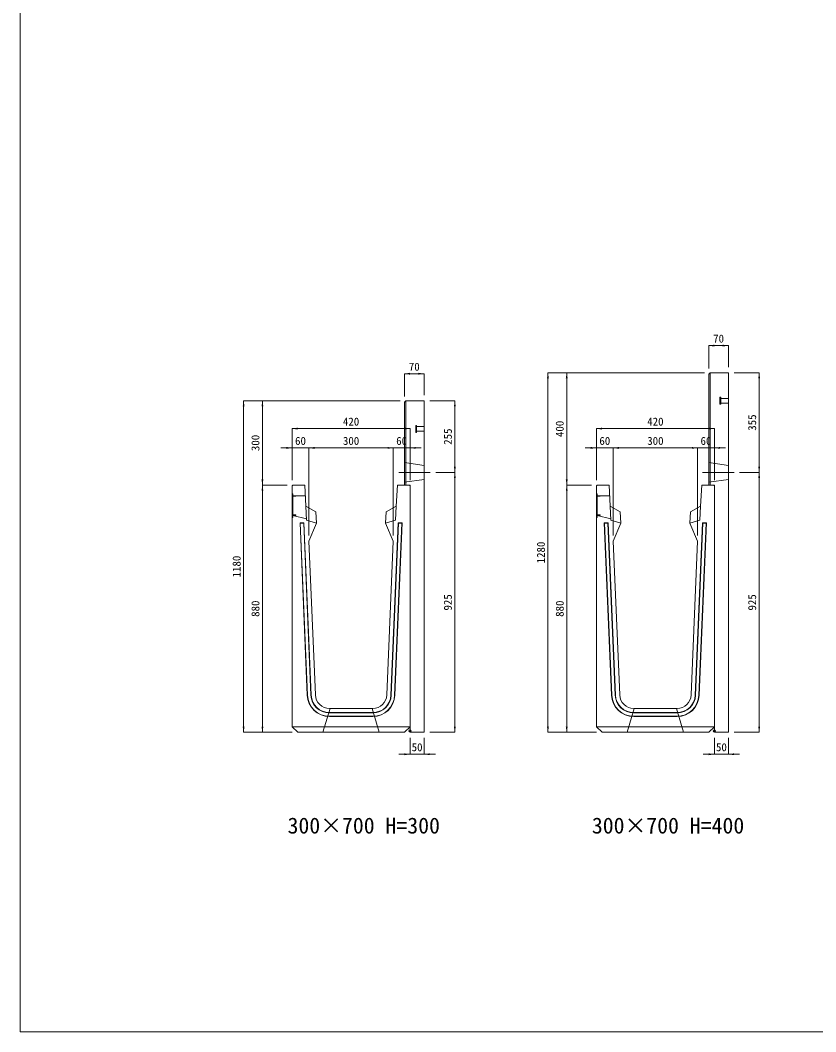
# Model space of a CAD drawing. Units: millimetres at full size; some dimension numbers follow another scale. Extents: x -7442 to 51876, y 9625 to 40052.
# Drawn here: x 5995 to 8827, y 22762 to 26363 of the extents above; entities that cross this region are included whole.
import ezdxf
from ezdxf.enums import TextEntityAlignment as Align

# ---------------------------------------------------------------- set-up
doc = ezdxf.new("R2010")
doc.units = ezdxf.units.MM
doc.header["$LTSCALE"] = 16
doc.header["$PDMODE"] = 32
doc.header["$PDSIZE"] = 8
for name, pattern in [('DASHED', [7.5, 6, -1.5]), ('USER1', [13.5, 7.5, -6]), ('USER2', [285.75, 190.5, -31.75, 31.75, -31.75])]:
    doc.linetypes.add(name, pattern=pattern)
doc.layers.add('0_2', color=7, linetype='Continuous')
for name, color, linetype, lineweight in [('HOLE', 7, 'DASHED', 9), ('KIJUN', 5, 'Continuous', 9), ('WWAY', 5, 'Continuous', 9), ('寸法線', 7, 'Continuous', 9), ('本体', 2, 'Continuous', 13), ('補助線', 8, 'Continuous', 9), ('ｲﾝｻｰﾄ', 3, 'USER1', 9)]:
    doc.layers.add(name, color=color, linetype=linetype, lineweight=lineweight)
doc.styles.add('ＭＳ ゴシック', font='')
doc.styles.get('ＭＳ ゴシック').set_extended_font_data('MS Gothic')

# ---------------------------------------------------------------- blocks, each defined once
blk = doc.blocks.new('filled_arrow')
at = {"color": 0, "linetype": 'Continuous', "lineweight": -2}
blk.add_solid([(7.5, 1.25), (0, 0), (7.5, -1.25)], dxfattribs=at)

msp = doc.modelspace()

# ---------------------------------------------------------------- linework, layer by layer
at = {"layer": 'HOLE'}
for points in [[(7097.77, 23912.89), (7247.77, 23912.89), (7272.77, 23827.89), (7072.77, 23827.89)], [(8181.06, 23912.89), (8331.06, 23912.89), (8356.06, 23827.89), (8156.06, 23827.89)]]:
    msp.add_lwpolyline(points, close=True, dxfattribs=at)
at = {"layer": 'KIJUN'}
for p, q in [((6992.02, 24572.89), (6990.97, 24573.89)), ((7004.03, 24572.89), (7004.98, 24573.89)), ((7004.98, 24573.89), (7030.77, 23960.16)), ((7341.52, 24572.89), (7315.77, 23960.12)), ((7341.52, 24572.89), (7340.56, 24573.89)), ((7353.53, 24572.89), (7354.57, 24573.89)), ((8075.3, 24572.89), (8074.26, 24573.89)), ((8087.31, 24572.89), (8088.27, 24573.89)), ((8088.27, 24573.89), (8114.06, 23960.16)), ((8424.8, 24572.89), (8399.05, 23960.12)), ((8424.8, 24572.89), (8423.84, 24573.89)), ((8436.81, 24572.89), (8437.85, 24573.89)), ((7095.71, 23897.89), (7249.83, 23897.89)), ((7249.83, 23896.89), (7095.71, 23896.89)), ((7095.71, 23884.89), (7249.83, 23884.89)), ((7249.83, 23883.89), (7095.71, 23883.89)), ((8179, 23897.89), (8333.11, 23897.89)), ((8333.11, 23896.89), (8179, 23896.89)), ((8179, 23884.89), (8333.11, 23884.89)), ((8333.11, 23883.89), (8179, 23883.89))]:
    msp.add_line(p, q, dxfattribs=at)
at = {"layer": 'KIJUN', "color": 7, "lineweight": 13}
for p, q in [((7249.83, 23912.89), (7095.71, 23912.89)), ((8333.11, 23912.89), (8179, 23912.89))]:
    msp.add_line(p, q, dxfattribs=at)
at = {"layer": 'KIJUN', "color": 7}
for p, q in [((6962.77, 23847.89), (7382.77, 23847.89)), ((8046.06, 23847.89), (8466.06, 23847.89))]:
    msp.add_line(p, q, dxfattribs=at)
at = {"layer": 'KIJUN', "color": 7, "lineweight": 13}
for points in [[(7045.76, 23960.79), (7022.77, 24507.89), (7049.77, 24572.89), (7047.77, 24612.89), (7011.77, 24632.89), (7007.77, 24707.89), (6965.77, 24707.89), (6962.77, 24704.89), (6962.77, 23847.89), (6982.77, 23827.89), (7362.77, 23827.89), (7382.77, 23847.89), (7382.77, 24704.89), (7379.77, 24707.89), (7337.77, 24707.89), (7333.77, 24632.89), (7297.77, 24612.89), (7295.77, 24572.89), (7322.77, 24507.89), (7299.78, 23960.79)], [(8129.04, 23960.79), (8106.06, 24507.89), (8133.06, 24572.89), (8131.06, 24612.89), (8095.06, 24632.89), (8091.06, 24707.89), (8049.06, 24707.89), (8046.06, 24704.89), (8046.06, 23847.89), (8066.06, 23827.89), (8446.06, 23827.89), (8466.06, 23847.89), (8466.06, 24704.89), (8463.06, 24707.89), (8421.06, 24707.89), (8417.06, 24632.89), (8381.06, 24612.89), (8379.06, 24572.89), (8406.06, 24507.89), (8383.07, 23960.79)]]:
    msp.add_lwpolyline(points, dxfattribs=at)
at = {"layer": 'KIJUN', "color": 7, "linetype": 'DASHED', "lineweight": 13}
for points in [[(7049.77, 24572.89), (7014.44, 24582.89), (7011.77, 24632.89)], [(7295.77, 24572.89), (7331.1, 24582.89), (7333.77, 24632.89)], [(8133.06, 24572.89), (8097.72, 24582.89), (8095.06, 24632.89)], [(8379.06, 24572.89), (8414.39, 24582.89), (8417.06, 24632.89)]]:
    msp.add_lwpolyline(points, dxfattribs=at)
at = {"layer": 'KIJUN'}
for points in [[(7016.78, 23959.58), (6990.97, 24573.89), (7004.98, 24573.89)], [(7029.77, 23960.12), (7004.03, 24572.89), (6992.02, 24572.89), (7017.78, 23959.62)], [(7314.77, 23960.16), (7340.56, 24573.89), (7354.57, 24573.89), (7328.76, 23959.58)], [(7327.76, 23959.62), (7353.53, 24572.89), (7341.52, 24572.89)], [(8100.07, 23959.58), (8074.26, 24573.89), (8088.27, 24573.89)], [(8113.06, 23960.12), (8087.31, 24572.89), (8075.3, 24572.89), (8101.07, 23959.62)], [(8398.06, 23960.16), (8423.84, 24573.89), (8437.85, 24573.89), (8412.04, 23959.58)], [(8411.04, 23959.62), (8436.81, 24572.89), (8424.8, 24572.89)]]:
    msp.add_lwpolyline(points, dxfattribs=at)
for centre, radius, start, end in [((7095.71, 23962.89), 79, 182.40597, 270), ((7095.71, 23962.89), 78, 182.40597, 270), ((7095.71, 23962.89), 66, 182.40597, 270), ((7095.71, 23962.89), 65, 182.40597, 270), ((7249.83, 23962.89), 65, 270, 357.59403), ((7249.83, 23962.89), 66, 270, 357.59403), ((7249.83, 23962.89), 78, 270, 357.59403), ((7249.83, 23962.89), 79, 270, 357.59403), ((8179, 23962.89), 79, 182.40597, 270), ((8179, 23962.89), 78, 182.40597, 270), ((8179, 23962.89), 66, 182.40597, 270), ((8179, 23962.89), 65, 182.40597, 270), ((8333.11, 23962.89), 65, 270, 357.59403), ((8333.11, 23962.89), 66, 270, 357.59403), ((8333.11, 23962.89), 78, 270, 357.59403), ((8333.11, 23962.89), 79, 270, 357.59403)]:
    msp.add_arc(centre, radius, start, end, dxfattribs=at)
at = {"layer": 'KIJUN', "color": 7, "lineweight": 13}
for centre, start, end in [((7095.71, 23962.89), 182.40597, 270), ((7249.83, 23962.89), 270, 357.59403), ((8179, 23962.89), 182.40597, 270), ((8333.11, 23962.89), 270, 357.59403)]:
    msp.add_arc(centre, 50, start, end, dxfattribs=at)
at = {"layer": 'WWAY', "color": 7, "linetype": 'DASHED', "lineweight": 13}
for points in [[(6962.77, 24677.89), (6965.97, 24675.89), (6965.97, 24593.89), (6962.77, 24591.89)], [(7009.8, 24669.89), (6965.97, 24669.89), (6965.97, 24675.89), (6962.77, 24677.89)], [(8046.06, 24677.89), (8049.26, 24675.89), (8049.26, 24593.89), (8046.06, 24591.89)], [(8093.08, 24669.89), (8049.26, 24669.89), (8049.26, 24675.89), (8046.06, 24677.89)], [(6962.77, 24591.89), (6965.97, 24593.89), (6965.97, 24599.89), (7014.17, 24587.89)], [(8046.06, 24591.89), (8049.26, 24593.89), (8049.26, 24599.89), (8097.46, 24587.89)]]:
    msp.add_lwpolyline(points, dxfattribs=at)
at = {"layer": 'WWAY'}
for points in [[(6963.97, 24674.89), (6965.97, 24674.89), (6965.97, 24594.89), (6963.97, 24594.89)], [(6965.97, 24669.89), (6975.97, 24669.89), (6975.97, 24667.89), (6965.97, 24667.89)], [(8047.26, 24674.89), (8049.26, 24674.89), (8049.26, 24594.89), (8047.26, 24594.89)], [(8049.26, 24669.89), (8059.26, 24669.89), (8059.26, 24667.89), (8049.26, 24667.89)], [(6965.97, 24601.89), (6975.97, 24601.89), (6975.97, 24599.89), (6965.97, 24599.89)], [(8049.26, 24601.89), (8059.26, 24601.89), (8059.26, 24599.89), (8049.26, 24599.89)]]:
    msp.add_lwpolyline(points, close=True, dxfattribs=at)
at = {"layer": '寸法線'}
for p, q in [((8446.06, 25204.33), (8516.06, 25204.33)), ((8446.06, 25122.89), (8446.06, 25204.33)), ((8516.06, 25127.89), (8516.06, 25204.33)), ((7362.77, 25104.33), (7432.77, 25104.33)), ((7362.77, 25022.89), (7362.77, 25104.33)), ((7432.77, 25027.89), (7432.77, 25104.33)), ((7873.58, 23827.89), (7873.58, 25107.89)), ((8431.06, 25107.89), (7873.58, 25107.89)), ((7940.48, 24707.89), (7940.48, 25107.89)), ((8431.06, 25107.89), (7940.48, 25107.89)), ((8536.06, 25107.89), (8625.49, 25107.89)), ((8625.49, 24752.89), (8625.49, 25107.89)), ((6790.3, 23827.89), (6790.3, 25007.89)), ((7347.77, 25007.89), (6790.3, 25007.89)), ((6857.19, 24707.89), (6857.19, 25007.89)), ((7347.77, 25007.89), (6857.19, 25007.89)), ((7452.77, 25007.89), (7542.2, 25007.89)), ((7542.2, 24752.89), (7542.2, 25007.89)), ((6962.77, 24908.9), (7382.77, 24908.9)), ((6962.77, 24724.89), (6962.77, 24908.9)), ((7382.77, 24724.89), (7382.77, 24908.9)), ((8046.06, 24908.9), (8466.06, 24908.9)), ((8046.06, 24724.89), (8046.06, 24908.9)), ((8466.06, 24724.89), (8466.06, 24908.9)), ((6922.77, 24840.22), (7062.77, 24840.22)), ((6962.77, 24724.89), (6962.77, 24840.22)), ((7022.77, 24840.22), (7322.77, 24840.22)), ((7022.77, 24527.89), (7022.77, 24840.22)), ((7022.77, 24527.89), (7022.77, 24840.22)), ((7282.77, 24840.22), (7422.77, 24840.22)), ((7322.77, 24527.89), (7322.77, 24840.22)), ((7322.77, 24527.89), (7322.77, 24840.22)), ((7382.77, 24724.89), (7382.77, 24840.22)), ((8006.06, 24840.22), (8146.06, 24840.22)), ((8046.06, 24724.89), (8046.06, 24840.22)), ((8106.06, 24840.22), (8406.06, 24840.22)), ((8106.06, 24527.89), (8106.06, 24840.22)), ((8106.06, 24527.89), (8106.06, 24840.22)), ((8366.06, 24840.22), (8506.06, 24840.22)), ((8406.06, 24527.89), (8406.06, 24840.22)), ((8406.06, 24527.89), (8406.06, 24840.22)), ((8466.06, 24724.89), (8466.06, 24840.22)), ((7474.36, 24752.89), (7542.2, 24752.89)), ((7474.36, 24752.89), (7542.2, 24752.89)), ((7542.2, 23827.89), (7542.2, 24752.89)), ((8556.05, 24752.89), (8625.49, 24752.89)), ((8556.05, 24752.89), (8625.49, 24752.89)), ((8625.49, 23827.89), (8625.49, 24752.89)), ((6857.19, 23827.89), (6857.19, 24707.89)), ((6945.77, 24707.89), (6857.19, 24707.89)), ((6945.77, 24707.89), (6857.19, 24707.89)), ((7940.48, 23827.89), (7940.48, 24707.89)), ((8029.06, 24707.89), (7940.48, 24707.89)), ((8029.06, 24707.89), (7940.48, 24707.89)), ((6962.77, 23827.89), (6790.3, 23827.89)), ((6962.77, 23827.89), (6857.19, 23827.89)), ((7382.77, 23807.89), (7382.77, 23749.77)), ((7432.77, 23807.89), (7432.77, 23749.77)), ((7452.77, 23827.89), (7542.2, 23827.89)), ((8046.06, 23827.89), (7873.58, 23827.89)), ((8046.06, 23827.89), (7940.48, 23827.89)), ((8466.06, 23807.89), (8466.06, 23749.77)), ((8516.06, 23807.89), (8516.06, 23749.77)), ((8536.06, 23827.89), (8625.49, 23827.89)), ((7342.77, 23749.77), (7472.77, 23749.77)), ((8426.06, 23749.77), (8556.06, 23749.77))]:
    msp.add_line(p, q, dxfattribs=at)
at = {"layer": '寸法線', "linetype": 'USER2'}
for p, q in [((7454.36, 24752.89), (7342.46, 24752.89)), ((8536.05, 24752.89), (8424.15, 24752.89))]:
    msp.add_line(p, q, dxfattribs=at)
at = {"layer": '本体', "color": 4, "lineweight": 5}
for p, q in [((8451.06, 25107.89), (8451.06, 24707.89)), ((7367.77, 25007.89), (7367.77, 24707.89))]:
    msp.add_line(p, q, dxfattribs=at)
at = {"layer": '本体', "linetype": 'USER1', "lineweight": 9}
for p, q in [((7362.77, 24787.89), (7432.77, 24777.89)), ((8446.06, 24787.89), (8516.06, 24777.89)), ((7362.77, 24717.89), (7432.77, 24727.89)), ((8446.06, 24717.89), (8516.06, 24727.89))]:
    msp.add_line(p, q, dxfattribs=at)
at = {"layer": '本体'}
for points in [[(8446.06, 25102.89), (8451.06, 25107.89), (8516.06, 25107.89), (8516.06, 23827.89), (8466.06, 23827.89), (8466.06, 24707.89), (8446.06, 24707.89)], [(7362.77, 25002.89), (7367.77, 25007.89), (7432.77, 25007.89), (7432.77, 23827.89), (7382.77, 23827.89), (7382.77, 24707.89), (7362.77, 24707.89)]]:
    msp.add_lwpolyline(points, close=True, dxfattribs=at)
at = {"layer": '補助線', "color": 1, "lineweight": 13}
msp.add_lwpolyline([(5995.04, 29262.44), (16848, 29262.44), (16848, 22761.98), (5995.04, 22761.98)], close=True, dxfattribs=at)
at = {"layer": '補助線'}
for p in [(7382.77, 23832.89), (8466.06, 23832.89)]:
    msp.add_point(p, dxfattribs=at)
at = {"layer": 'ｲﾝｻｰﾄ'}
for p, q in [((8486.05, 25020.39), (8486.05, 24995.39)), ((8489.06, 25020.39), (8486.05, 25020.39)), ((8489.06, 24995.39), (8486.05, 24995.39)), ((8489.06, 25020.39), (8489.06, 24995.39)), ((8516.06, 25016.39), (8489.06, 25016.39)), ((8516.06, 24999.39), (8489.06, 24999.39)), ((8516.06, 25016.39), (8516.06, 24999.39)), ((7402.77, 24920.39), (7402.77, 24895.39)), ((7405.77, 24920.39), (7402.77, 24920.39)), ((7405.77, 24920.39), (7405.77, 24895.39)), ((7432.77, 24916.39), (7405.77, 24916.39)), ((7432.77, 24916.39), (7432.77, 24899.39)), ((7405.77, 24895.39), (7402.77, 24895.39)), ((7432.77, 24899.39), (7405.77, 24899.39))]:
    msp.add_line(p, q, dxfattribs=at)

# ---------------------------------------------------------------- block references
at = {"layer": '寸法線', "xscale": 2.67, "yscale": 2.67}
for p in [(8446.06, 25204.33), (7362.77, 25104.33), (6962.77, 24908.9), (8046.06, 24908.9), (7022.77, 24840.22), (7022.77, 24840.22), (7382.77, 24840.22), (8106.06, 24840.22), (8106.06, 24840.22), (8466.06, 24840.22), (7432.77, 23749.77), (8516.06, 23749.77)]:
    msp.add_blockref('filled_arrow', p, dxfattribs=at)
for p, rotation in [((8516.06, 25204.33), 180), ((7432.77, 25104.33), 180), ((7873.58, 25107.89), 270), ((7940.48, 25107.89), 270), ((8625.49, 25107.89), 270), ((6790.3, 25007.89), 270), ((6857.19, 25007.89), 270), ((7542.2, 25007.89), 270), ((7382.77, 24908.9), 180), ((8466.06, 24908.9), 180), ((6962.77, 24840.22), 180), ((7322.77, 24840.22), 180), ((7322.77, 24840.22), 180), ((8046.06, 24840.22), 180), ((8406.06, 24840.22), 180), ((8406.06, 24840.22), 180), ((7542.2, 24752.89), 90), ((8625.49, 24752.89), 90), ((7542.2, 24752.89), 270), ((8625.49, 24752.89), 270), ((6857.19, 24707.89), 90), ((6857.19, 24707.89), 270), ((7940.48, 24707.89), 90), ((7940.48, 24707.89), 270), ((6790.3, 23827.89), 90), ((6857.19, 23827.89), 90), ((7542.2, 23827.89), 90), ((7873.58, 23827.89), 90), ((7940.48, 23827.89), 90), ((8625.49, 23827.89), 90), ((7382.77, 23749.77), 180), ((8466.06, 23749.77), 180)]:
    msp.add_blockref('filled_arrow', p, dxfattribs=dict(at, rotation=rotation))

# ---------------------------------------------------------------- texts
at = {"layer": '0_2', "style": 'ＭＳ ゴシック'}
for s, p in [('300×700 H=300', (6946.64, 23450.46)), ('300×700 H=400', (8029.93, 23450.46))]:
    msp.add_text(s, height=56.96, dxfattribs=at).set_placement(p, align=Align.BOTTOM_LEFT)
at = {"layer": '寸法線', "style": 'ＭＳ ゴシック'}
for s, p in [('70', (8481.06, 25229.33)), ('70', (7397.77, 25129.33)), ('420', (7172.77, 24933.9)), ('420', (8256.06, 24933.9)), ('60', (6992.77, 24865.22)), ('300', (7172.77, 24865.22)), ('60', (7352.77, 24865.22)), ('60', (8076.06, 24865.22)), ('300', (8256.06, 24865.22)), ('60', (8436.06, 24865.22)), ('50', (7407.77, 23774.77)), ('50', (8491.06, 23774.77))]:
    msp.add_text(s, height=28.48, dxfattribs=at).set_placement(p, align=Align.MIDDLE_CENTER)
for s, p in [('355', (8600.49, 24930.39)), ('400', (7915.48, 24907.89)), ('300', (6832.19, 24857.89)), ('255', (7517.2, 24880.39)), ('1280', (7848.58, 24467.89)), ('1180', (6765.3, 24417.89)), ('925', (7517.2, 24290.39)), ('925', (8600.49, 24290.39)), ('880', (6832.19, 24267.89)), ('880', (7915.48, 24267.89))]:
    msp.add_text(s, height=28.48, rotation=90, dxfattribs=at).set_placement(p, align=Align.MIDDLE_CENTER)

doc.saveas('drawing.dxf')
